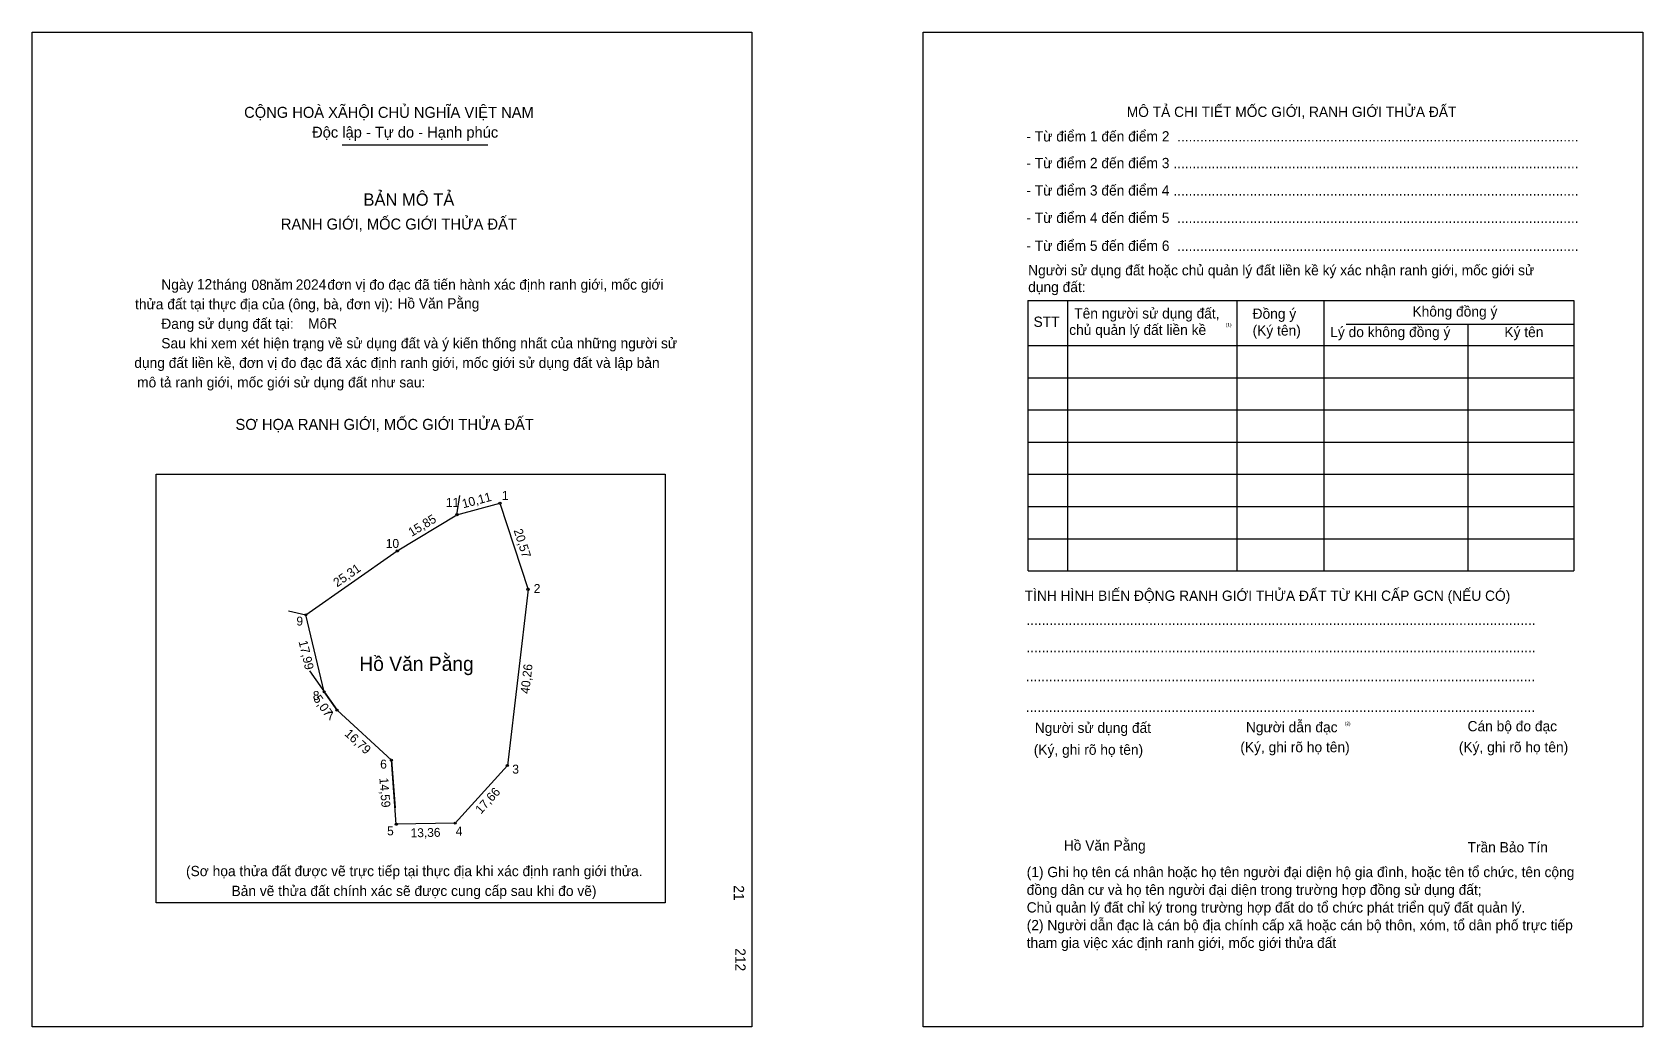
# Model space of a CAD drawing. Extents: x 547058 to 547423, y 1821106 to 1821332.
import ezdxf

# ---------------------------------------------------------------- set-up
doc = ezdxf.new("R2010")
doc.units = 0
for name, color, linetype in [('bmtKhungInTrang1', 7, 'Continuous'), ('bmtKhungInTrang2', 7, 'Continuous'), ('bmtNoiDung', 7, 'Continuous'), ('bmtTemplate', 7, 'Continuous'), ('CanhThua', 7, 'Continuous'), ('ChieuDaiCanhThua', 7, 'Continuous'), ('MocDinhThua', 7, 'Continuous'), ('RauThua', 7, 'Continuous'), ('SoHieuDinhThua', 7, 'Continuous'), ('TenChuSuDung', 7, 'Continuous')]:
    doc.layers.add(name, color=color, linetype=linetype)

msp = doc.modelspace()

# ---------------------------------------------------------------- linework, layer by layer
at = {"layer": 'bmtKhungInTrang1'}
msp.add_lwpolyline([(547057.85, 1821331.9), (547221.15, 1821331.9), (547221.15, 1821106.03), (547057.85, 1821106.03)], close=True, dxfattribs=at)
at = {"layer": 'bmtKhungInTrang2'}
msp.add_lwpolyline([(547260.1, 1821331.9), (547423.4, 1821331.9), (547423.4, 1821106.03), (547260.1, 1821106.03)], close=True, dxfattribs=at)
at = {"layer": 'bmtTemplate'}
for p, q in [((547128.22, 1821306.3), (547161.25, 1821306.3)), ((547292.86, 1821270.98), (547292.86, 1821209.57)), ((547331.27, 1821270.98), (547331.27, 1821209.57)), ((547351.04, 1821271.05), (547351.04, 1821209.57)), ((547407.76, 1821270.98), (547407.76, 1821209.57)), ((547356.05, 1821265.57), (547407.76, 1821265.57)), ((547283.9, 1821260.74), (547407.76, 1821260.74)), ((547283.9, 1821253.43), (547407.76, 1821253.43)), ((547283.9, 1821246.12), (547407.76, 1821246.12)), ((547283.9, 1821238.81), (547407.76, 1821238.81)), ((547283.9, 1821231.5), (547407.76, 1821231.5)), ((547283.9, 1821224.19), (547407.76, 1821224.19)), ((547283.9, 1821216.88), (547407.76, 1821216.88)), ((547283.9, 1821209.57), (547407.76, 1821209.57))]:
    msp.add_line(p, q, dxfattribs=at)
for points in [[(547283.82, 1821270.98), (547407.76, 1821270.98)], [(547283.82, 1821270.98), (547283.82, 1821209.57)], [(547383.66, 1821265.49), (547383.66, 1821209.57)]]:
    msp.add_lwpolyline(points, dxfattribs=at)
msp.add_lwpolyline([(547085.95, 1821134.16), (547085.95, 1821231.5), (547201.5, 1821231.5), (547201.5, 1821134.16)], close=True, dxfattribs=at)
at = {"layer": 'CanhThua'}
for p, q in [((547140.71, 1821214.1), (547154.25, 1821222.33)), ((547154.25, 1821222.33), (547164.02, 1821224.93)), ((547164.02, 1821224.93), (547170.38, 1821205.37)), ((547119.97, 1821199.6), (547140.71, 1821214.1)), ((547170.38, 1821205.37), (547165.7, 1821165.38)), ((547124.13, 1821182.1), (547119.97, 1821199.6)), ((547127.03, 1821177.94), (547124.13, 1821182.1)), ((547139.38, 1821166.57), (547127.03, 1821177.94)), ((547140.49, 1821152.03), (547139.38, 1821166.57)), ((547165.7, 1821165.38), (547153.85, 1821152.29)), ((547153.85, 1821152.29), (547140.49, 1821152.03))]:
    msp.add_line(p, q, dxfattribs=at)
at = {"layer": 'MocDinhThua'}
for centre in [(547154.25, 1821222.33), (547164.02, 1821224.93), (547140.71, 1821214.1), (547170.38, 1821205.37), (547119.97, 1821199.6), (547124.13, 1821182.1), (547127.03, 1821177.94), (547139.38, 1821166.57), (547165.7, 1821165.38), (547140.49, 1821152.03), (547153.85, 1821152.29)]:
    msp.add_circle(centre, 0.243, dxfattribs=at)
at = {"layer": 'RauThua'}
for p, q in [((547154.25, 1821222.33), (547154.91, 1821226.7)), ((547116.04, 1821200.5), (547119.97, 1821199.6)), ((547120.8, 1821186.87), (547127.03, 1821177.94)), ((547139.38, 1821166.57), (547140.21, 1821155.72))]:
    msp.add_line(p, q, dxfattribs=at)

# ---------------------------------------------------------------- texts
at = {"layer": 'bmtNoiDung'}
for s, height, p in [('12', 2.337, (547095.22, 1821273.49)), ('08', 2.337, (547107.61, 1821273.36)), ('2024', 2.337, (547117.66, 1821273.42)), ('Hồ Văn Pằng', 2.3366, (547140.75, 1821269.15)), ('MôR', 2.337, (547120.47, 1821264.55)), ('Hồ Văn Pằng', 2.3366, (547291.99, 1821146.06))]:
    msp.add_text(s, height=height, dxfattribs=at).set_placement(p)
for s, p in [('21', (547217.09, 1821138.18)), ('212', (547217.42, 1821123.88))]:
    msp.add_text(s, height=2.337, rotation=270, dxfattribs=at).set_placement(p)
at = {"layer": 'bmtTemplate'}
for s, height, p in [('CỘNG HOÀ XÃHỘI CHỦ NGHĨA VIỆT NAM', 2.4923, (547105.95, 1821312.45)), ('MÔ TẢ CHI TIẾT MỐC GIỚI, RANH GIỚI THỬA ĐẤT', 2.3357, (547306.27, 1821312.65)), ('Độc lập - Tự do - Hạnh phúc', 2.4923, (547121.37, 1821307.94)), ('- Từ điểm 1 đến điểm 2  .........................................................................................................', 2.33568, (547283.5, 1821307.08)), ('- Từ điểm 2 đến điểm 3 ..........................................................................................................', 2.33568, (547283.5, 1821301.02)), ('BẢN MÔ TẢ', 2.804, (547133.03, 1821292.49)), ('- Từ điểm 3 đến điểm 4 ..........................................................................................................', 2.33568, (547283.5, 1821294.81)), ('RANH GIỚI, MỐC GIỚI THỬA ĐẤT', 2.4923, (547114.29, 1821287.08)), ('- Từ điểm 4 đến điểm 5  .........................................................................................................', 2.33568, (547283.5, 1821288.6)), ('- Từ điểm 5 đến điểm 6  .........................................................................................................', 2.33568, (547283.5, 1821282.24)), ('Người sử dụng đất hoặc chủ quản lý đất liền kề ký xác nhận ranh giới, mốc giới sử', 2.3357, (547283.9, 1821276.68)), ('Ngày     tháng     năm         đơn vị đo đạc đã tiến hành xác định ranh giới, mốc giới ', 2.3366, (547087.15, 1821273.42)), ('dụng đất:', 2.336, (547283.9, 1821272.88)), ('thửa đất tại thực địa của (ông, bà, đơn vị):', 2.3366, (547081.2, 1821268.98)), ('Không đồng ý', 2.3357, (547371.12, 1821267.32)), ('Đang sử dụng đất tại:', 2.3366, (547087.15, 1821264.54)), ('STT', 2.336, (547285.12, 1821264.98)), ('Tên người sử dụng đất,', 2.3357, (547294.36, 1821266.88)), ('Đồng ý', 2.336, (547334.84, 1821266.81)), ('Sau khi xem xét hiện trạng về sử dụng đất và ý kiến thống nhất của những người sử ', 2.3366, (547087.15, 1821260.1)), ('chủ quản lý đất liền kề', 2.3357, (547293.22, 1821263.15)), ('(1)', 0.779, (547328.74, 1821265.07)), ('(Ký tên)', 2.336, (547334.84, 1821263.01)), ('Lý do không đồng ý', 2.3357, (547352.46, 1821262.65)), ('Ký tên', 2.336, (547391.99, 1821262.65)), ('dụng đất liền kề, đơn vị đo đạc đã xác định ranh giới, mốc giới sử dụng đất và lập bản', 2.3366, (547081.02, 1821255.67)), ('mô tả ranh giới, mốc giới sử dụng đất như sau:', 2.3366, (547081.66, 1821251.23)), ('SƠ HỌA RANH GIỚI, MỐC GIỚI THỬA ĐẤT', 2.4923, (547103.99, 1821241.59)), ('TÌNH HÌNH BIẾN ĐỘNG RANH GIỚI THỬA ĐẤT TỪ KHI CẤP GCN (NẾU CÓ)', 2.3357, (547283.11, 1821202.76)), ('.....................................................................................................................................', 2.33918, (547283.5, 1821197.26)), ('.....................................................................................................................................', 2.33918, (547283.5, 1821191.05)), ('.....................................................................................................................................', 2.33918, (547283.38, 1821184.47)), ('.....................................................................................................................................', 2.33918, (547283.38, 1821177.52)), ('Người sử dụng đất', 2.3357, (547285.41, 1821172.77)), ('Người dẫn đạc', 2.3357, (547333.32, 1821172.92)), ('(2)', 0.779, (547355.75, 1821174.53)), ('Cán bộ đo đạc', 2.3357, (547383.63, 1821173.14)), ('(Ký, ghi rõ họ tên)', 2.3357, (547285.17, 1821167.8)), ('(Ký, ghi rõ họ tên)', 2.3357, (547332.05, 1821168.39)), ('(Ký, ghi rõ họ tên)', 2.3357, (547381.65, 1821168.39)), ('Trần Bảo Tín', 2.3357, (547383.63, 1821145.64)), ('(Sơ họa thửa đất được vẽ trực tiếp tại thực địa khi xác định ranh giới thửa.', 2.3366, (547092.76, 1821140.24)), ('(1) Ghi họ tên cá nhân hoặc họ tên người đại diện hộ gia đình, hoặc tên tổ chức, tên cộng', 2.3357, (547283.57, 1821140.02)), ('Bản vẽ thửa đất chính xác sẽ được cung cấp sau khi đo vẽ)', 2.3366, (547103.09, 1821135.73)), ('đồng dân cư và họ tên người đại diện trong trường hợp đồng sử dụng đất;', 2.3357, (547283.57, 1821136)), ('Chủ quản lý đất chỉ ký trong trường hợp đất do tổ chức phát triển quỹ đất quản lý.', 2.3357, (547283.57, 1821131.98)), ('(2) Người dẫn đạc là cán bộ địa chính cấp xã hoặc cán bộ thôn, xóm, tổ dân phố trực tiếp', 2.3357, (547283.57, 1821127.96)), ('tham gia việc xác định ranh giới, mốc giới thửa đất', 2.3357, (547283.57, 1821123.94))]:
    msp.add_text(s, height=height, dxfattribs=at).set_placement(p)
at = {"layer": 'ChieuDaiCanhThua'}
for s, rotation, p in [('10,11', 14.9091, (547155.7, 1821223.77)), ('15,85', 31.2924, (547143.98, 1821217.27)), ('20,57', 288.0105, (547167.09, 1821218.77)), ('25,31', 34.9586, (547127.07, 1821205.8)), ('17,99', 283.3656, (547118.29, 1821193.53)), ('40,26', 83.3209, (547170.65, 1821181.57)), ('5,07', 304.8995, (547121.55, 1821180.49)), ('16,79', 317.3658, (547128.59, 1821172.37)), ('14,59', 274.3758, (547136.64, 1821162.53)), ('17,66', 47.8708, (547159.7, 1821154.22)), ('13,36', 1.1151, (547143.75, 1821149.05))]:
    msp.add_text(s, height=2.027, rotation=rotation, dxfattribs=at).set_placement(p)
at = {"layer": 'SoHieuDinhThua'}
for s, height, p in [('11', 2.027, (547151.74, 1821224.11)), ('1', 2.03, (547164.46, 1821225.7)), ('10', 2.027, (547138.1, 1821214.78)), ('2', 2.03, (547171.68, 1821204.55)), ('9', 2.03, (547117.82, 1821197.15)), ('8', 2.03, (547121.55, 1821180.26)), ('7', 2.03, (547124.78, 1821175.59)), ('6', 2.03, (547136.83, 1821164.67)), ('3', 2.03, (547166.82, 1821163.53)), ('5', 2.03, (547138.4, 1821149.51)), ('4', 2.03, (547153.97, 1821149.43))]:
    msp.add_text(s, height=height, dxfattribs=at).set_placement(p)
at = {"layer": 'TenChuSuDung'}
msp.add_text('Hồ Văn Pằng', height=3.2654, dxfattribs=at).set_placement((547132.09, 1821186.85))

doc.saveas('drawing.dxf')
